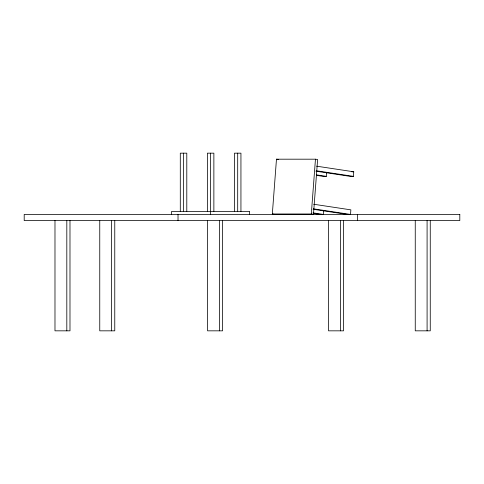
<?xml version="1.0" encoding="UTF-8"?>
<svg xmlns="http://www.w3.org/2000/svg" width="484" height="484" viewBox="0 0 484 484"><rect width="100%" height="100%" fill="white"/><g stroke="black" fill="none" stroke-linecap="round" stroke-linejoin="round"><path stroke-width="0.73" d="M272.329 214.013L276.473 159.188L315.459 159.188L317.613 159.514L313.469 214.339L311.315 214.013L272.329 214.013L274.482 214.339L312.718 214.339M311.315 214.013L315.459 159.188M323.742 210.516L323.445 214.43L313.027 212.857M316.379 175.347L323.07 176.357L326.319 176.357L326.615 172.443M315.925 171.185L350.15 176.357L353.399 176.357L353.744 171.79L316.542 166.169M351.795 171.79L353.744 171.79M276.473 159.188L278.627 159.514M316.197 170.737L353.399 176.357M316.651 174.899L326.319 176.357M313.662 204.242L350.864 209.862L350.519 214.43L313.317 208.81M313.045 209.257L347.27 214.43M313.499 213.42L320.196 214.43M430.258 220.559L430.258 330.832L415.254 330.832L415.254 220.559M427.088 220.559L427.088 330.832M357.422 214.43L357.422 220.559M343.537 220.559L343.537 330.832L328.533 330.832L328.533 220.559M340.367 220.559L340.367 330.832M249.605 214.43L249.605 211.369L171.632 211.369L171.632 214.43M240.941 211.369L240.941 153.168L234.444 153.168L234.444 211.369M237.692 153.168L237.692 211.369M222.579 220.559L222.579 330.832L207.569 330.832L207.569 220.559M219.403 220.559L219.403 330.832M213.868 211.369L213.868 153.168L207.37 153.168L207.37 211.369M210.619 153.168L210.619 214.43M186.794 211.369L186.794 153.168L180.296 153.168L180.296 211.369M183.545 153.168L183.545 211.369M178.027 214.43L178.027 220.559M114.762 220.559L114.762 330.832L99.758 330.832L99.758 220.559M111.592 220.559L111.592 330.832M69.986 220.559L69.986 330.832L54.982 330.832L54.982 220.559M66.816 220.559L66.816 330.832M459.8 214.43L24.2 214.43L24.2 220.559L459.8 220.559L459.8 214.43"/></g></svg>
